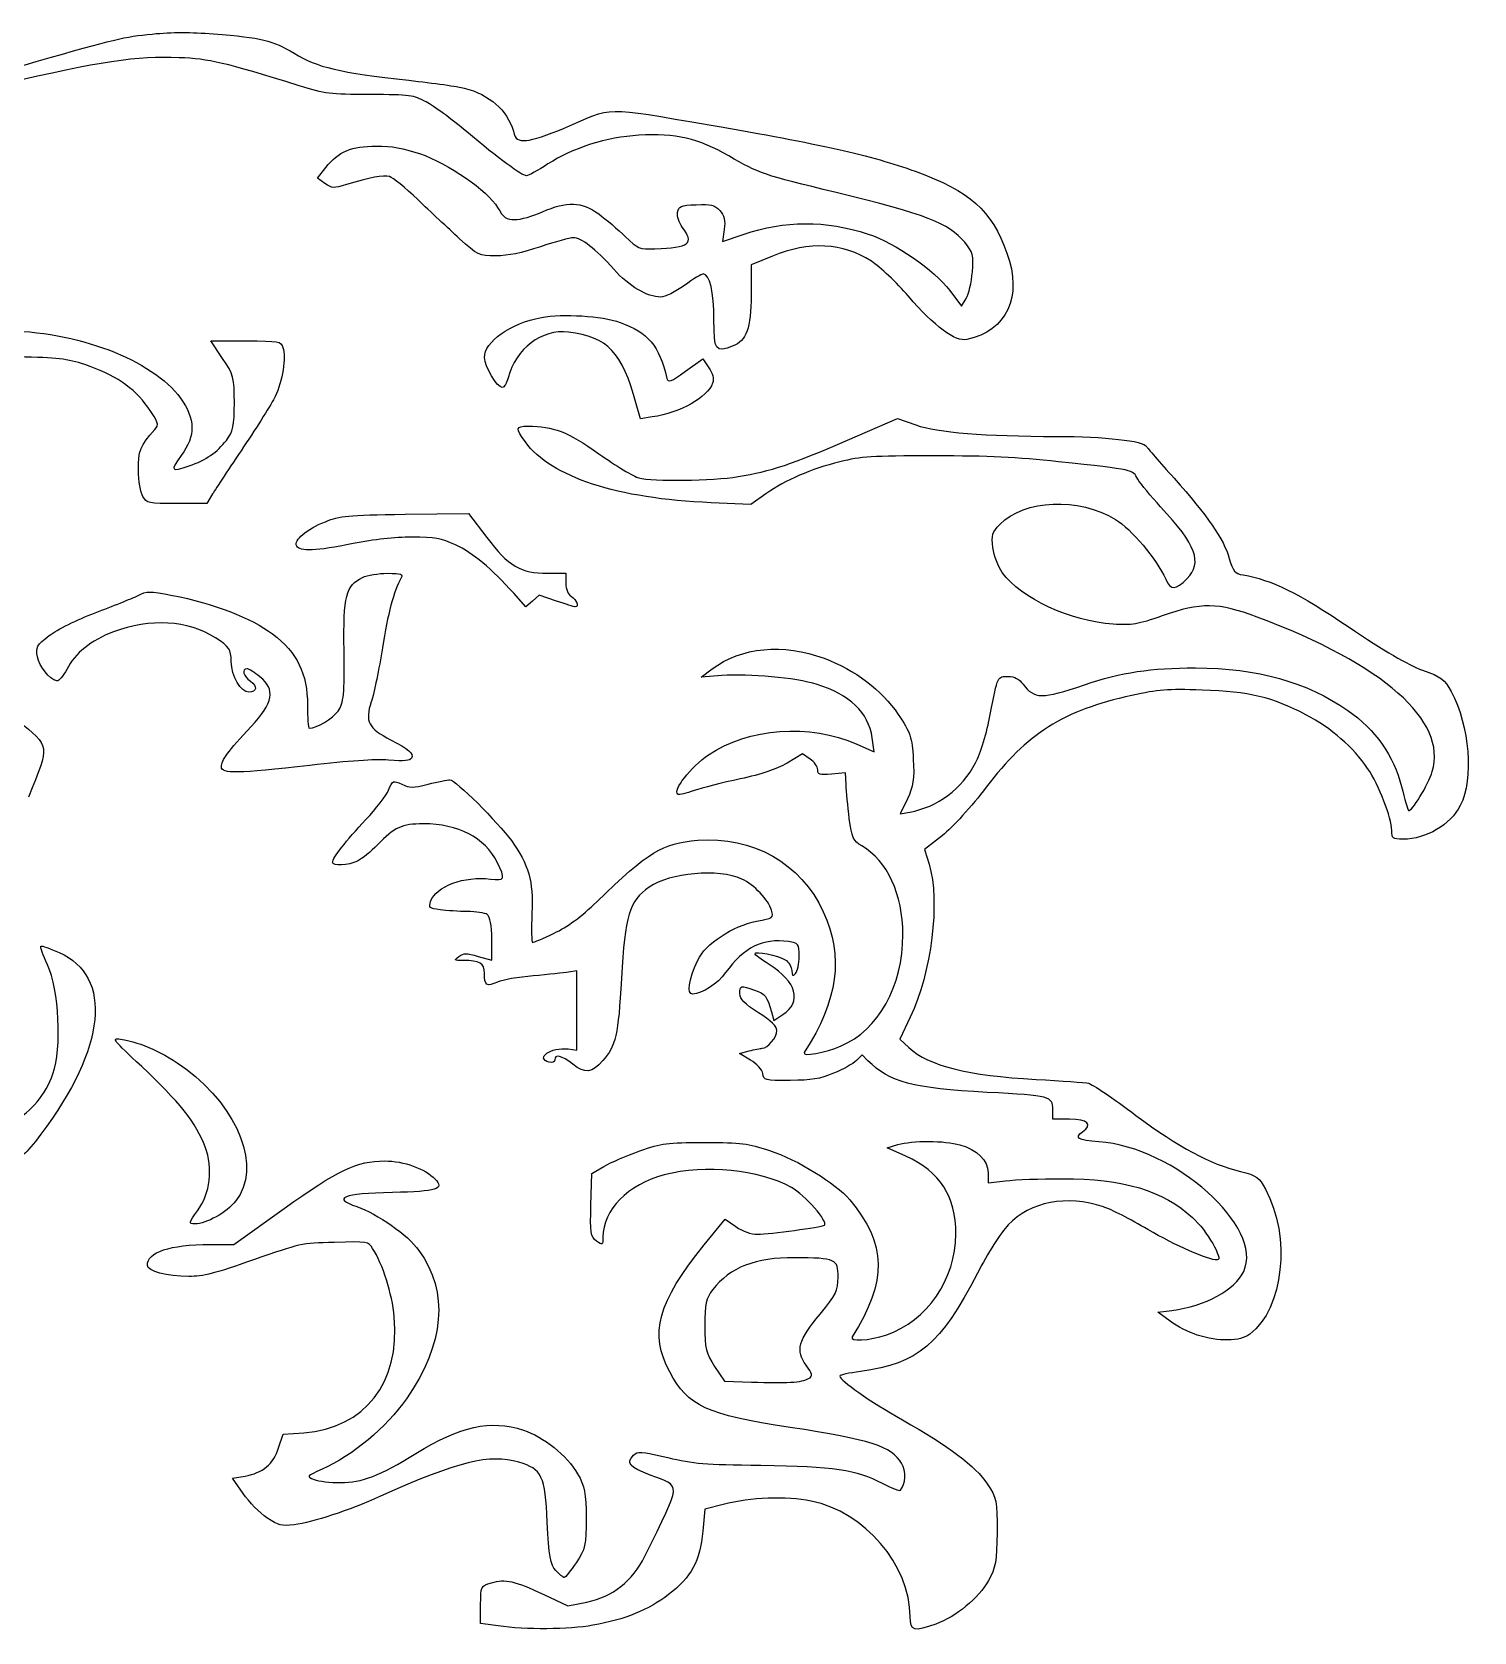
# Model space of a CAD drawing. Extents: x 0 to 500, y 0 to 193.
# Drawn here: x 254.66 to 297.39, y 109.61 to 157.06 of the extents above; entities that cross this region are included whole.
import ezdxf

# ---------------------------------------------------------------- set-up
doc = ezdxf.new("R2010")
doc.units = 0
doc.layers.add('Layer_1', color=7, linetype='CONTINUOUS')

msp = doc.modelspace()

# ---------------------------------------------------------------- linework, layer by layer
at = {"layer": 'Layer_1', "color": 7}
for points in [[(263.33768, 152.569133), (263.1118, 152.726653), (263.36408, 153.041513)], [(275.1745, 151.206153), (275.1244, 150.843793), (275.73702, 151.054113)], [(276.60077, 150.411733), (275.97372, 150.154263), (275.96972, 149.252353)], [(281.85825, 149.390133), (282.2077, 148.931613), (282.34259, 149.160483)], [(274.86786, 148.535303), (274.86772, 148.535853)], [(260.30157, 147.380333), (259.95063, 147.897043), (260.98558, 147.897043)], [(274.02556, 146.998913), (274.53956, 147.364283), (274.71845, 147.102673)], [(273.03826, 145.643063), (272.69069, 145.590763), (272.566, 146.035603)], [(278.82209, 144.952313), (280.30665, 145.594883), (280.85283, 145.406453)], [(260.00928, 143.361493), (259.84053, 143.074433), (258.95406, 143.074433)], [(276.40493, 143.363533), (275.95809, 143.051923), (274.78173, 143.100823)], [(265.71599, 142.756423), (267.59608, 142.783023), (268.13284, 142.069693)], [(269.94434, 141.007593), (270.47695, 141.007593), (270.47695, 140.710763)], [(270.19527, 140.184263), (269.68817, 140.356063), (269.48956, 140.185023), (269.29096, 140.013983), (268.93184, 140.415113)], [(275.09973, 137.973763), (274.48351, 137.925763), (274.81282, 138.172673)], [(279.09922, 135.945823), (279.62014, 135.715443), (279.55844, 136.132163)], [(260.26852, 135.270223), (260.2684, 135.270203)], [(277.71712, 135.499933), (277.49297, 135.656243), (277.03421, 135.382403)], [(278.78124, 134.740513), (278.76454, 135.094273), (278.35291, 135.055773)], [(280.60108, 134.323503), (280.38462, 133.877533), (280.67226, 133.927533)], [(281.63803, 133.234403), (281.10865, 132.818723), (281.24363, 132.377923)], [(267.88182, 129.649593), (268.28156, 129.533123), (268.28156, 130.164573)], [(270.54414, 126.902123), (270.80626, 126.867223), (270.80626, 128.044583), (270.80626, 129.221943), (270.55928, 129.180643)], [(276.57166, 128.007023), (276.64546, 127.751913), (276.90749, 127.923583)], [(280.6864, 127.841743), (280.3764, 127.191073), (280.64445, 126.944003)], [(275.95048, 126.575033), (275.62006, 126.768923), (275.90965, 126.845723)], [(279.43245, 126.553723), (279.25849, 126.726913), (279.08878, 126.557933)], [(285.4028, 124.817383), (284.91161, 124.817383), (284.91161, 125.114693)], [(280.55334, 123.724863), (280.00405, 123.973073), (280.31732, 124.066373)], [(271.22085, 122.275593), (271.25135, 123.209773), (271.60509, 123.420583)], [(282.99063, 123.233313), (282.99063, 122.932753), (283.51203, 122.994853)], [(259.93298, 121.104163), (260.64038, 121.104733), (262.12837, 122.169793)], [(274.57847, 121.093073), (275.19881, 121.857113), (275.51877, 121.633983)], [(288.38859, 118.827623), (288.02364, 119.095303), (288.43741, 119.149403)], [(289.19264, 118.418513), (289.19262, 118.417883)], [(274.88679, 117.491133), (275.1803, 117.054453), (275.98448, 117.024653)], [(261.96506, 115.072993), (262.09568, 115.478223), (262.708, 115.524723)], [(260.91324, 113.717613), (260.59685, 114.176913), (260.97005, 114.240013)], [(275.14213, 113.396433), (274.59328, 113.254473), (274.53318, 112.605893)], [(270.17762, 111.436713), (270.17762, 111.436603)], [(269.82162, 110.724603), (270.5384, 110.385983), (271.10384, 110.503083)], [(268.47366, 109.792653), (267.95226, 109.868453), (267.95226, 110.425003)], [(268.47362, 109.792983), (268.47366, 109.792653)]]:
    msp.add_lwpolyline(points, dxfattribs=at)
for points in [[(257.94099, 143.284943)], [(259.56034, 122.107393)], [(277.67336, 117.127803)]]:
    msp.add_lwpolyline(points, close=True, dxfattribs=at)
for points in [[(258.21893, 156.999413), (258.81762, 157.057213), (259.36697, 157.058813), (260.03012, 157.004413)], [(254.78001, 156.182233), (257.08924, 156.847543), (257.39248, 156.919603), (258.21893, 156.999413)], [(260.03012, 157.004413), (261.49765, 156.884573), (261.76045, 156.821103), (262.42263, 156.426583)], [(245.18639, 156.326603), (248.44176, 155.196063), (251.21243, 155.154373), (254.78001, 156.182233)], [(259.01522, 156.296983), (257.76079, 156.350583), (256.65732, 156.184843), (253.83832, 155.519313)], [(262.57358, 155.463483), (260.32789, 156.162823), (259.92029, 156.258293), (259.01522, 156.296983)], [(262.42263, 156.426583), (263.12971, 156.005323), (263.73712, 155.862693), (265.82823, 155.626913)], [(265.82823, 155.626913), (266.56173, 155.544213), (267.29677, 155.440763), (267.46167, 155.397053)], [(264.66499, 155.203383), (263.46935, 155.207383), (263.34978, 155.221783), (262.57358, 155.463483)], [(266.3366, 154.985043), (265.94963, 155.190873), (265.88127, 155.199803), (264.66499, 155.203383)], [(267.46167, 155.397053), (268.22836, 155.193773), (268.72445, 154.758843), (268.92183, 154.116913)], [(267.52802, 154.108453), (267.09465, 154.472543), (266.55851, 154.867013), (266.3366, 154.985043)], [(270.40412, 154.198283), (271.94716, 154.863453), (271.50042, 154.853683), (274.78111, 154.293983)], [(269.31409, 153.843973), (269.48108, 153.851973), (269.9716, 154.011833), (270.40412, 154.198283)], [(274.78111, 154.293983), (277.97511, 153.749093), (279.5435, 153.395593), (280.82689, 152.931313)], [(269.30842, 152.795803), (269.17273, 152.795803), (268.50063, 153.291333), (267.52802, 154.108453)], [(268.92183, 154.116913), (269.00013, 153.862283), (269.04587, 153.830453), (269.31409, 153.843973)], [(272.64034, 153.996003), (271.6863, 153.940203), (270.67712, 153.621443), (269.94711, 153.145253)], [(275.30682, 153.383913), (274.41428, 153.900313), (273.72196, 154.059233), (272.64034, 153.996003)], [(263.36408, 153.041513), (263.74512, 153.517043), (264.11992, 153.676133), (264.85932, 153.676133)], [(264.85932, 153.676133), (265.32504, 153.676133), (265.64882, 153.619533), (266.14106, 153.452073)], [(266.14106, 153.452073), (266.98735, 153.164163), (268.16539, 152.352343), (268.4537, 151.858373)], [(278.49013, 152.296763), (276.31847, 152.822973), (276.21565, 152.858083), (275.30682, 153.383913)], [(265.25032, 152.771453), (265.0706, 152.819553), (264.66271, 152.744253), (263.97416, 152.535833)], [(266.08587, 152.090863), (265.72058, 152.439963), (265.34458, 152.746223), (265.25032, 152.771453)], [(269.94711, 153.145253), (269.65247, 152.953053), (269.36506, 152.795803), (269.30842, 152.795803)], [(280.82689, 152.931313), (282.46236, 152.339673), (283.08924, 151.780953), (283.55172, 150.502773)], [(263.97416, 152.535833), (263.58126, 152.416923), (263.55382, 152.418353), (263.33768, 152.569133)], [(282.29977, 150.822943), (281.81972, 151.392683), (281.14659, 151.653093), (278.49013, 152.296763)], [(267.31837, 150.939443), (267.00579, 151.223633), (266.45117, 151.741773), (266.08587, 152.090863)], [(268.4537, 151.858373), (268.6333, 151.550653), (268.71138, 151.495003), (268.96381, 151.494763)], [(269.78113, 151.724123), (270.51481, 152.048603), (270.94223, 152.033233), (271.45034, 151.664123)], [(273.79088, 151.710053), (273.82178, 151.896433), (273.87268, 151.917633), (274.34002, 151.938633)], [(274.34002, 151.938633), (274.7906, 151.958933), (274.87826, 151.937633), (275.03986, 151.765153)], [(268.96381, 151.494763), (269.12774, 151.494603), (269.49553, 151.597813), (269.78113, 151.724123)], [(271.45034, 151.664123), (271.66964, 151.504813), (272.02454, 151.203403), (272.23901, 150.994313)], [(273.9281, 151.273703), (273.8339, 151.400713), (273.77217, 151.597073), (273.79088, 151.710053)], [(275.03986, 151.765153), (275.17127, 151.625303), (275.21015, 151.463883), (275.1745, 151.206153)], [(275.73702, 151.054113), (276.97329, 151.478553), (278.17364, 151.482353), (279.43624, 151.065813)], [(268.40448, 150.422733), (267.89454, 150.422733), (267.87807, 150.430733), (267.31837, 150.939443)], [(270.7003, 150.958573), (270.6042, 150.958573), (270.16489, 150.838013), (269.72396, 150.690653)], [(271.89739, 150.024133), (271.34758, 150.638623), (270.93769, 150.958573), (270.7003, 150.958573)], [(272.23901, 150.994313), (272.61369, 150.629033), (272.64808, 150.614773), (273.11716, 150.630173)], [(273.11716, 150.630173), (274.1416, 150.663773), (274.2919, 150.783083), (273.9281, 151.273703)], [(279.43624, 151.065813), (280.23999, 150.800643), (281.38919, 150.005573), (281.85825, 149.390133)], [(269.72396, 150.690653), (269.15748, 150.501333), (268.77038, 150.422733), (268.40448, 150.422733)], [(279.53142, 150.261923), (278.6791, 150.809803), (277.693, 150.860203), (276.60077, 150.411733)], [(282.52641, 149.942623), (282.56961, 150.430753), (282.54291, 150.534393), (282.29977, 150.822943)], [(283.55172, 150.502773), (284.01918, 149.210803), (283.54972, 148.196783), (282.36517, 147.940463)], [(273.29361, 149.197943), (272.88833, 149.197943), (272.35338, 149.514483), (271.89739, 150.024133)], [(280.63167, 149.224603), (280.28641, 149.628083), (279.7913, 150.094873), (279.53142, 150.261923)], [(282.34259, 149.160483), (282.41679, 149.286363), (282.49951, 149.638323), (282.52641, 149.942623)], [(273.98957, 149.542413), (273.72294, 149.352953), (273.40975, 149.197943), (273.29361, 149.197943)], [(274.55053, 149.886883), (274.50863, 149.886883), (274.2562, 149.731873), (273.98957, 149.542413)], [(274.86772, 148.535853), (274.86772, 149.335453), (274.73826, 149.886883), (274.55053, 149.886883)], [(275.96972, 149.252353), (275.96572, 148.284703), (275.82656, 147.895903), (275.43327, 147.749123)], [(282.36517, 147.940463), (282.0191, 147.865563), (281.40595, 148.319783), (280.63167, 149.224603)], [(268.06444, 147.406853), (268.05944, 147.876293), (268.83392, 148.420873), (269.75258, 148.594233)], [(269.75258, 148.594233), (270.38792, 148.714133), (271.53787, 148.641133), (272.08543, 148.446143)], [(275.43327, 147.749123), (274.90562, 147.552213), (274.86786, 147.604723), (274.86786, 148.535303)], [(253.77305, 148.203243), (255.96367, 148.203243), (258.23514, 147.341193), (259.05338, 146.199293)], [(270.55434, 148.158413), (269.76385, 148.258313), (268.98867, 147.670943), (268.76907, 146.805773)], [(272.566, 146.035603), (272.13441, 147.575313), (271.72157, 148.010973), (270.55434, 148.158413)], [(272.08543, 148.446143), (272.91909, 148.149273), (273.24215, 147.763463), (273.47507, 146.786643)], [(260.98558, 147.897043), (262.00749, 147.897043), (262.02143, 147.895043), (262.09186, 147.698843)], [(262.09186, 147.698843), (262.19298, 147.417903), (262.07846, 146.701153), (261.86048, 146.251233)], [(256.22011, 147.196253), (255.68245, 147.370743), (255.4281, 147.400173), (254.23993, 147.425333)], [(258.09202, 145.929723), (257.68227, 146.510143), (257.08133, 146.916743), (256.22011, 147.196253)], [(260.65256, 146.059863), (260.65256, 146.805203), (260.62706, 146.901183), (260.30157, 147.380333)], [(268.59329, 146.518713), (268.43632, 146.518713), (268.06716, 147.138663), (268.06444, 147.406853)], [(274.71845, 147.102673), (274.82535, 146.946343), (274.8693, 146.763183), (274.82768, 146.647513)], [(268.76907, 146.805773), (268.72897, 146.647893), (268.64989, 146.518713), (268.59329, 146.518713)], [(274.82768, 146.647513), (274.67313, 146.218133), (273.87218, 145.768533), (273.03826, 145.643063)], [(273.47507, 146.786643), (273.50647, 146.655083), (273.5839, 146.684953), (274.02556, 146.998913)], [(259.05338, 146.199293), (259.50203, 145.573183), (259.5089, 145.097263), (259.07788, 144.501383)], [(261.86048, 146.251233), (261.75851, 146.040723), (261.33824, 145.369003), (260.92655, 144.758523)], [(258.29242, 145.268153), (258.42599, 145.415183), (258.404, 145.487783), (258.09202, 145.929723)], [(260.41626, 144.949893), (260.61526, 145.207763), (260.65256, 145.382953), (260.65256, 146.059863)], [(257.8065, 144.069573), (257.7985, 144.626653), (257.8707, 144.803863), (258.29242, 145.268153)], [(269.27703, 144.901893), (268.97994, 145.307993), (268.99008, 145.371613), (269.35183, 145.371103)], [(269.35183, 145.371103), (270.11435, 145.370103), (270.51943, 145.212563), (271.45246, 144.554573)], [(280.85283, 145.406453), (281.50358, 145.181943), (282.87722, 145.070283), (285.02493, 145.067323)], [(259.31334, 144.193353), (259.81156, 144.368903), (260.14373, 144.596753), (260.41626, 144.949893)], [(260.92655, 144.758523), (260.51486, 144.148043), (260.10209, 143.519383), (260.00928, 143.361493)], [(274.78173, 143.100823), (271.99648, 143.216563), (270.04217, 143.855983), (269.27703, 144.901893)], [(275.5822, 143.874763), (276.56169, 144.035883), (277.17988, 144.241483), (278.82209, 144.952313)], [(285.02493, 145.067323), (286.44258, 145.065323), (287.60834, 144.935143), (287.6873, 144.769923)], [(287.6873, 144.769923), (287.7082, 144.726223), (288.07535, 144.301153), (288.50319, 143.825353)], [(259.07788, 144.501383), (258.74241, 144.037583), (258.76974, 144.001823), (259.31334, 144.193353)], [(271.45246, 144.554573), (271.95878, 144.197493), (272.493, 143.873543), (272.63962, 143.834663)], [(278.59986, 144.311693), (277.73658, 144.097673), (277.00367, 143.781063), (276.40493, 143.363533)], [(281.39898, 144.488943), (279.49963, 144.488633), (279.24964, 144.472843), (278.59986, 144.311693)], [(285.07625, 144.315813), (283.83389, 144.451233), (283.02689, 144.489223), (281.39898, 144.488943)], [(287.43256, 143.796653), (287.2555, 144.092173), (287.38036, 144.064663), (285.07625, 144.315813)], [(257.94099, 143.284943), (257.87139, 143.400723), (257.81084, 143.753813), (257.8065, 144.069573)], [(272.63962, 143.834663), (273.04301, 143.727713), (274.83687, 143.752163), (275.5822, 143.874763)], [(288.10552, 142.980203), (287.82127, 143.285913), (287.51844, 143.653323), (287.43256, 143.796653)], [(288.50319, 143.825353), (289.48756, 142.730633), (289.97952, 142.016643), (290.13902, 141.451273)], [(258.95406, 143.074433), (258.09087, 143.074433), (258.06426, 143.080433), (257.94099, 143.284943)], [(283.33713, 142.458483), (284.06366, 143.201353), (285.68298, 143.271703), (286.76516, 142.607403)], [(288.89073, 140.853183), (289.35276, 141.328723), (289.16294, 141.842933), (288.10552, 142.980203)], [(262.5002, 141.817323), (262.4049, 141.990583), (262.78955, 142.316413), (263.35167, 142.538513)], [(263.35167, 142.538513), (263.8066, 142.718253), (263.94971, 142.731443), (265.71599, 142.756423)], [(283.13248, 141.768133), (283.08758, 142.127363), (283.11988, 142.236333), (283.33713, 142.458483)], [(286.76516, 142.607403), (287.24161, 142.314943), (287.97836, 141.437843), (288.25651, 140.831983)], [(264.17584, 141.887923), (263.07378, 141.665203), (262.59501, 141.645043), (262.5002, 141.817323)], [(265.91498, 142.079293), (265.39571, 142.079293), (264.79658, 142.013393), (264.17584, 141.887923)], [(267.20895, 141.847503), (266.7667, 142.051783), (266.61314, 142.079293), (265.91498, 142.079293)], [(268.13284, 142.069693), (268.7709, 141.221723), (269.13612, 141.007593), (269.94434, 141.007593)], [(268.93184, 140.415113), (268.2754, 141.148283), (267.71621, 141.613193), (267.20895, 141.847503)], [(283.41306, 141.030943), (283.28807, 141.201783), (283.16182, 141.533523), (283.13248, 141.768133)], [(290.13902, 141.451273), (290.24755, 141.066563), (290.30368, 140.999493), (290.5519, 140.957843)], [(264.45259, 140.882813), (264.59452, 140.952113), (264.92214, 141.007643), (265.18943, 141.007643)], [(265.18943, 141.007643), (265.60298, 141.007643), (265.66023, 140.988843), (265.59624, 140.873683)], [(286.69963, 139.499043), (285.44145, 139.578643), (283.97573, 140.261783), (283.41306, 141.030943)], [(290.5519, 140.957843), (291.40037, 140.815493), (292.18982, 140.425973), (293.68973, 139.409633)], [(257.78021, 140.341153), (258.08442, 140.487893), (258.10661, 140.488153), (258.82093, 140.353353)], [(263.90303, 138.723173), (263.88243, 140.355623), (263.95473, 140.639653), (264.45259, 140.882813)], [(265.59624, 140.873683), (265.37734, 140.479913), (265.19483, 139.799223), (265.03952, 138.797393)], [(270.47695, 140.710763), (270.47695, 140.540313), (270.54705, 140.373373), (270.6416, 140.318653)], [(288.25651, 140.831983), (288.41114, 140.495143), (288.5473, 140.499693), (288.89073, 140.853183)], [(256.52382, 139.835583), (257.04388, 140.031183), (257.60925, 140.258693), (257.78021, 140.341153)], [(258.82093, 140.353353), (260.00962, 140.128963), (261.16458, 139.683013), (261.787, 139.208093)], [(270.75431, 140.012453), (270.72571, 140.012453), (270.47417, 140.089753), (270.19527, 140.184263)], [(270.6416, 140.318653), (270.79359, 140.230653), (270.87392, 140.012453), (270.75431, 140.012453)], [(290.96495, 139.711253), (289.81335, 140.143553), (289.30153, 140.150013), (288.1539, 139.746753)], [(255.1666, 139.162183), (255.39874, 139.341373), (255.99064, 139.635053), (256.52382, 139.835583)], [(260.08977, 139.094743), (259.27782, 139.616663), (258.15191, 139.682733), (257.06965, 139.271963)], [(288.1539, 139.746753), (287.41233, 139.486153), (287.27457, 139.462683), (286.69963, 139.499043)], [(296.15671, 135.129043), (296.60507, 136.642663), (294.72944, 138.298063), (290.96495, 139.711253)], [(254.81433, 138.535603), (254.76113, 138.812333), (254.79773, 138.877413), (255.1666, 139.162183)], [(257.06965, 139.271963), (256.3965, 139.016463), (255.93337, 138.643623), (255.68319, 138.155793)], [(260.55824, 138.389493), (260.55024, 138.769193), (260.51624, 138.820623), (260.08977, 139.094743)], [(261.787, 139.208093), (262.51918, 138.649423), (262.81932, 138.035043), (262.81932, 137.094993)], [(293.68973, 139.409633), (294.7221, 138.710093), (295.43859, 138.290483), (295.86274, 138.136983)], [(263.72703, 136.924203), (263.89577, 137.172193), (263.91949, 137.414663), (263.90303, 138.723173)], [(265.03952, 138.797393), (264.94402, 138.181583), (264.79486, 137.460613), (264.70796, 137.195213)], [(274.81282, 138.172673), (275.67358, 138.818073), (276.92297, 138.936613), (278.1304, 138.487443)], [(255.39194, 137.816143), (255.1703, 137.867643), (254.87111, 138.240323), (254.81433, 138.535603)], [(255.68319, 138.155793), (255.58052, 137.955613), (255.44947, 137.802773), (255.39194, 137.816143)], [(261.08543, 137.486333), (260.83744, 137.486333), (260.56737, 137.949003), (260.55824, 138.389493)], [(261.02703, 138.175273), (260.85693, 138.175273), (260.91668, 137.952843), (261.12603, 137.806883)], [(261.41122, 137.939753), (261.25492, 138.069293), (261.08204, 138.175273), (261.02703, 138.175273)], [(278.1304, 138.487443), (279.04661, 138.146613), (279.83224, 137.550923), (280.33049, 136.819243)], [(285.84463, 137.698943), (286.94799, 138.073283), (287.82237, 138.206793), (289.13771, 138.201763)], [(289.13771, 138.201763), (290.98506, 138.194763), (292.43542, 137.789843), (293.65158, 136.941733)], [(295.86274, 138.136983), (296.43186, 137.931023), (296.51759, 137.867003), (296.71478, 137.500743)], [(261.12603, 137.806883), (261.34515, 137.654073), (261.3239, 137.486333), (261.08543, 137.486333)], [(261.15167, 136.465833), (261.81011, 137.169213), (261.87772, 137.553143), (261.41122, 137.939753)], [(277.92154, 137.713743), (277.28149, 137.911113), (275.91383, 138.037143), (275.09973, 137.973763)], [(279.55844, 136.132163), (279.44821, 136.876933), (278.8918, 137.414543), (277.92154, 137.713743)], [(283.05793, 136.816733), (283.28581, 137.997193), (283.26188, 137.946223), (283.58809, 137.946223)], [(283.58809, 137.946223), (283.78208, 137.946223), (283.91285, 137.879223), (284.03176, 137.718843)], [(284.03176, 137.718843), (284.36044, 137.275583), (284.58931, 137.273073), (285.84463, 137.698943)], [(264.70796, 137.195213), (264.51836, 136.616193), (264.62326, 136.411613), (265.284, 136.071313)], [(287.24752, 137.384263), (285.22478, 136.942013), (284.14592, 136.261413), (282.93579, 134.664233)], [(289.33314, 137.544753), (288.28194, 137.578953), (288.05946, 137.561753), (287.24752, 137.384263)], [(292.41133, 136.811793), (291.41443, 137.338103), (290.7383, 137.499103), (289.33314, 137.544753)], [(296.71478, 137.500743), (297.26702, 136.475003), (297.39318, 134.914553), (296.9881, 134.119873)], [(254.22732, 136.644453), (255.20082, 135.854933), (255.18882, 135.939623), (254.54914, 134.372893)], [(262.81932, 137.094993), (262.81932, 136.720823), (262.84062, 136.414683), (262.86662, 136.414683)], [(262.86662, 136.414683), (263.10047, 136.414683), (263.5692, 136.692253), (263.72703, 136.924203)], [(280.33049, 136.819243), (280.69041, 136.290723), (280.73924, 136.145903), (280.77612, 135.497583)], [(282.62177, 135.388583), (282.76206, 135.658113), (282.95834, 136.300773), (283.05793, 136.816733)], [(294.24057, 135.223893), (293.81287, 135.854353), (293.17338, 136.409483), (292.41133, 136.811793)], [(293.65158, 136.941733), (294.47536, 136.367263), (295.02226, 135.594463), (295.24561, 134.689333)], [(260.2684, 135.270203), (260.2684, 135.466753), (260.46298, 135.730133), (261.15167, 136.465833)], [(274.70784, 135.625433), (275.871, 136.422563), (277.71674, 136.557233), (279.09922, 135.945823)], [(265.284, 136.071313), (265.82144, 135.794533), (265.97542, 135.659693), (265.90343, 135.528873)], [(262.89385, 135.312423), (260.74266, 135.062053), (260.26852, 135.054433), (260.26852, 135.270223)], [(265.22491, 135.467473), (264.80418, 135.497373), (264.0537, 135.447373), (262.89385, 135.312423)], [(265.90343, 135.528873), (265.85943, 135.448973), (265.69515, 135.434073), (265.22491, 135.467473)], [(273.79843, 134.456253), (273.63693, 134.568883), (274.17435, 135.259823), (274.70784, 135.625433)], [(277.03421, 135.382403), (276.71561, 135.192223), (276.28945, 135.048043), (275.63927, 134.910473)], [(277.94127, 135.180443), (277.94127, 135.270143), (277.8404, 135.413963), (277.71712, 135.499933)], [(280.77612, 135.497583), (280.80902, 134.918983), (280.77312, 134.677893), (280.60108, 134.323503)], [(280.67226, 133.927533), (281.48578, 134.069093), (282.22227, 134.621043), (282.62177, 135.388583)], [(294.95552, 133.379333), (294.95552, 133.749033), (294.57488, 134.731073), (294.24057, 135.223893)], [(265.22283, 134.581953), (265.34641, 134.869593), (265.35173, 134.871883), (265.6163, 134.750993)], [(265.6163, 134.750993), (265.8628, 134.638363), (265.92596, 134.638813), (266.39697, 134.756993)], [(266.39697, 134.756993), (266.67883, 134.827393), (266.96878, 134.884913), (267.04129, 134.884703)], [(267.04129, 134.884703), (267.19924, 134.884243), (268.46943, 133.626753), (268.86207, 133.082143)], [(275.63927, 134.910473), (275.12436, 134.801523), (274.51306, 134.645333), (274.28081, 134.563373)], [(278.35291, 135.055773), (277.98871, 135.021673), (277.94127, 135.036073), (277.94127, 135.180443)], [(295.45215, 133.977143), (295.53995, 133.914343), (296.03818, 134.728873), (296.15671, 135.129043)], [(264.55135, 133.706873), (264.85177, 134.027803), (265.15394, 134.421583), (265.22283, 134.581953)], [(274.28081, 134.563373), (274.04856, 134.481373), (273.83149, 134.433213), (273.79843, 134.456253)], [(278.87884, 133.741323), (278.83434, 134.096313), (278.79044, 134.545943), (278.78124, 134.740513)], [(282.93579, 134.664233), (282.51317, 134.106453), (281.92918, 133.463033), (281.63803, 133.234403)], [(295.24561, 134.689333), (295.33861, 134.312333), (295.43157, 133.991853), (295.45215, 133.977143)], [(296.9881, 134.119873), (296.69611, 133.547033), (295.97456, 133.123653), (295.29028, 133.123653)], [(263.56148, 132.437333), (263.56148, 132.563973), (263.96033, 133.075523), (264.55135, 133.706873)], [(266.25083, 133.579113), (265.61522, 133.579083), (265.39904, 133.479613), (264.89276, 132.954363)], [(268.44407, 132.438513), (268.07107, 133.175753), (267.2954, 133.579153), (266.25083, 133.579113)], [(279.2514, 132.924753), (278.99425, 133.075653), (278.95017, 133.172273), (278.87884, 133.741323)], [(295.29028, 133.123653), (294.98392, 133.123653), (294.95552, 133.145353), (294.95552, 133.379333)], [(264.89276, 132.954363), (264.70181, 132.756253), (264.43666, 132.540963), (264.30353, 132.475933)], [(268.86207, 133.082143), (269.3794, 132.364563), (269.51557, 131.884993), (269.47225, 130.933263)], [(271.39179, 131.264763), (272.94832, 132.769883), (273.32129, 132.997023), (274.38888, 133.090043)], [(274.38888, 133.090043), (276.00229, 133.230623), (277.45499, 132.402463), (278.10271, 130.972863)], [(280.466, 130.287523), (280.466, 131.490003), (280.01031, 132.479433), (279.2514, 132.924753)], [(264.30353, 132.475933), (264.02879, 132.341743), (263.56148, 132.317413), (263.56148, 132.437333)], [(268.24415, 131.939443), (268.67282, 131.883343), (268.69584, 131.940443), (268.44407, 132.438513)], [(281.24363, 132.377923), (281.57652, 131.290743), (281.31493, 129.160923), (280.6864, 127.841743)], [(266.47046, 131.277563), (266.63115, 131.729353), (267.46672, 132.041153), (268.24415, 131.939443)], [(275.69538, 131.941553), (275.00783, 132.255723), (273.55961, 132.129153), (272.94606, 131.701283)], [(276.57547, 131.015043), (276.49057, 131.310903), (276.04201, 131.783173), (275.69538, 131.941553)], [(272.94606, 131.701283), (272.3586, 131.291613), (272.22966, 130.866103), (272.12427, 128.989373)], [(266.75046, 131.028783), (266.4373, 131.072483), (266.40705, 131.099283), (266.47046, 131.277563)], [(267.55983, 130.979783), (267.30777, 130.979783), (266.94355, 131.001783), (266.75046, 131.028783)], [(268.14984, 130.887883), (268.07734, 130.938383), (267.81189, 130.979783), (267.55983, 130.979783)], [(270.1309, 130.335993), (270.51653, 130.517093), (270.94485, 130.832603), (271.39179, 131.264763)], [(276.13281, 130.690143), (276.61965, 130.780943), (276.63861, 130.794863), (276.57547, 131.015043)], [(278.10271, 130.972863), (278.71771, 129.615483), (278.55189, 128.378263), (277.54291, 126.796033)], [(268.28156, 130.164573), (268.28156, 130.553643), (268.23096, 130.831293), (268.14984, 130.887883)], [(269.47225, 130.933263), (269.45045, 130.453913), (269.45825, 130.061713), (269.48975, 130.061713)], [(274.38688, 129.537513), (274.60318, 130.011923), (275.43269, 130.559553), (276.13281, 130.690143)], [(269.48975, 130.061713), (269.52115, 130.061713), (269.80969, 130.185143), (270.1309, 130.335993)], [(277.07593, 130.086073), (276.31067, 130.192803), (275.75174, 129.917663), (275.21263, 129.168843)], [(277.39074, 129.649613), (277.39274, 130.021103), (277.37564, 130.044273), (277.07593, 130.086073)], [(278.63643, 126.991823), (279.74297, 127.468743), (280.466, 128.771173), (280.466, 130.287523)], [(255.1152, 129.398653), (254.9827, 129.686903), (254.89368, 129.936263), (254.91735, 129.952763)], [(254.91735, 129.952763), (254.94105, 129.969263), (255.18434, 129.883763), (255.45806, 129.762673)], [(255.45806, 129.762673), (257.06273, 129.053003), (256.85073, 126.933383), (254.9196, 124.379213)], [(267.42579, 129.525213), (267.163, 129.525213), (267.15246, 129.536113), (267.30945, 129.645593)], [(267.30945, 129.645593), (267.46499, 129.754063), (267.52164, 129.754453), (267.88182, 129.649593)], [(268.06202, 129.147033), (268.06202, 129.452123), (267.93906, 129.525213), (267.42579, 129.525213)], [(274.23953, 128.530073), (274.05407, 128.530073), (274.1138, 128.938573), (274.38688, 129.537513)], [(276.07518, 129.725943), (276.07518, 129.814043), (276.77145, 129.678243), (276.97358, 129.550703)], [(276.50298, 129.408373), (276.26769, 129.556613), (276.07518, 129.699523), (276.07518, 129.725943)], [(276.97358, 129.550703), (277.0832, 129.481503), (277.17363, 129.335533), (277.17456, 129.226273)], [(277.28265, 129.142473), (277.34115, 129.205673), (277.38981, 129.433843), (277.39074, 129.649613)], [(255.2768, 126.165343), (255.54455, 126.927273), (255.45835, 128.652023), (255.1152, 129.398653)], [(268.45437, 128.885303), (268.13351, 128.738693), (268.06202, 128.786403), (268.06202, 129.147033)], [(269.51203, 129.071143), (269.07189, 129.033643), (268.59594, 128.949993), (268.45437, 128.885303)], [(270.55928, 129.180643), (270.42344, 129.157943), (269.95218, 129.108643), (269.51203, 129.071143)], [(275.21263, 129.168843), (274.97163, 128.834093), (274.50849, 128.530073), (274.23953, 128.530073)], [(276.90749, 127.923583), (277.48119, 128.299433), (277.31917, 128.894153), (276.50298, 129.408373)], [(277.17456, 129.226273), (277.17556, 129.069903), (277.19886, 129.052063), (277.28265, 129.142473)], [(272.12427, 128.989373), (272.02957, 127.303513), (271.95965, 126.993733), (271.57494, 126.556363)], [(275.63611, 128.542373), (275.63611, 128.793963), (275.65161, 128.797633), (276.07286, 128.645723)], [(276.07286, 128.645723), (276.39136, 128.530863), (276.43707, 128.472333), (276.57166, 128.007023)], [(276.18495, 127.977833), (275.77213, 128.238993), (275.63611, 128.378913), (275.63611, 128.542373)], [(276.7338, 127.446703), (276.7338, 127.570083), (276.55313, 127.744923), (276.18495, 127.977833)], [(257.90533, 126.380563), (257.06329, 127.163063), (257.00344, 127.240563), (257.27685, 127.194313)], [(257.27685, 127.194313), (257.942, 127.081793), (258.53105, 126.812303), (259.21173, 126.309113)], [(276.29564, 126.922523), (276.45824, 126.922523), (276.7338, 127.252193), (276.7338, 127.446703)], [(269.98299, 126.512073), (269.55252, 126.627273), (270.04389, 126.968813), (270.54414, 126.902123)], [(270.68089, 126.450463), (270.34619, 126.711693), (270.14764, 126.760103), (270.14764, 126.580473)], [(275.90965, 126.845723), (276.06893, 126.887923), (276.24263, 126.922523), (276.29564, 126.922523)], [(277.54291, 126.796033), (277.45881, 126.664213), (278.17297, 126.792033), (278.63643, 126.991823)], [(280.64445, 126.944003), (281.23542, 126.399253), (282.37291, 126.114733), (284.41767, 126.000213)], [(259.78668, 124.004133), (259.53737, 124.682283), (258.99332, 125.369513), (257.90533, 126.380563)], [(259.21173, 126.309113), (260.7964, 125.137653), (261.46526, 123.371453), (260.69343, 122.396473)], [(270.14764, 126.580473), (270.14764, 126.511973), (270.08324, 126.485273), (269.98299, 126.512073)], [(271.57494, 126.556363), (271.25238, 126.189643), (271.04633, 126.165243), (270.68089, 126.450463)], [(276.31525, 126.173383), (276.29605, 126.289493), (276.13514, 126.466683), (275.95048, 126.575033)], [(279.08878, 126.557933), (278.99548, 126.465033), (278.69071, 126.295643), (278.41162, 126.181583)], [(282.96785, 125.616103), (280.74589, 125.736143), (280.07487, 125.914103), (279.43245, 126.553723)], [(254.10541, 124.756673), (254.63611, 125.038603), (255.05997, 125.548323), (255.2768, 126.165343)], [(277.12689, 125.969913), (276.3613, 125.965913), (276.34909, 125.968913), (276.31525, 126.173383)], [(278.41162, 126.181583), (277.99368, 126.010773), (277.76709, 125.973443), (277.12689, 125.969913)], [(284.41767, 126.000213), (285.17234, 125.957913), (285.87112, 125.906013), (285.97052, 125.884773)], [(285.97052, 125.884773), (286.06992, 125.863573), (286.70199, 125.435793), (287.37512, 124.934213)], [(284.91161, 125.114693), (284.91161, 125.495093), (284.83321, 125.515323), (282.96785, 125.616103)], [(285.78825, 124.444513), (286.1055, 124.665753), (285.94875, 124.817383), (285.4028, 124.817383)], [(287.37512, 124.934213), (288.6528, 123.982153), (289.55969, 123.493983), (290.46929, 123.268703)], [(254.9196, 124.379213), (254.42988, 123.731513), (254.38943, 123.700723), (253.89288, 123.597893)], [(286.27406, 124.150063), (285.65689, 124.191463), (285.53299, 124.266513), (285.78825, 124.444513)], [(259.56034, 122.107393), (259.93984, 122.629663), (260.02613, 123.352773), (259.78668, 124.004133)], [(271.60509, 123.420583), (271.79966, 123.536533), (272.27888, 123.743213), (272.67004, 123.879883)], [(272.67004, 123.879883), (273.34365, 124.115233), (273.44516, 124.128343), (274.591, 124.127993)], [(274.591, 124.127993), (275.7127, 124.127613), (275.85276, 124.110493), (276.51488, 123.892493)], [(276.51488, 123.892493), (277.33786, 123.621513), (278.4817, 122.918373), (278.89011, 122.432393)], [(280.31732, 124.066373), (280.74203, 124.192903), (281.7096, 124.190093), (282.15246, 124.061373)], [(282.15246, 124.061373), (282.67092, 123.910303), (282.99063, 123.594453), (282.99063, 123.233313)], [(290.56804, 120.307953), (291.18324, 121.607923), (288.50954, 124.000273), (286.27406, 124.150063)], [(262.12837, 122.169793), (263.74458, 123.326623), (264.27825, 123.579773), (265.10602, 123.582253)], [(265.10602, 123.582253), (265.66828, 123.584253), (266.31266, 123.352173), (266.60206, 123.044153)], [(277.16381, 122.793733), (276.18481, 123.334453), (274.6271, 123.488803), (273.39456, 123.167213)], [(282.03755, 121.410853), (282.03955, 122.528203), (281.56481, 123.267803), (280.55334, 123.724863)], [(266.60206, 123.044153), (266.8824, 122.745793), (266.66456, 122.677353), (265.34, 122.647723)], [(273.39456, 123.167213), (272.31872, 122.886503), (271.5746, 122.132173), (271.5746, 121.322283)], [(283.51203, 122.994853), (283.79881, 123.029053), (284.5521, 123.056553), (285.18602, 123.056153)], [(285.18602, 123.056153), (287.01109, 123.055153), (288.17605, 122.707383), (289.05432, 121.902323)], [(290.46929, 123.268703), (290.96064, 123.146993), (291.02611, 123.101303), (291.21588, 122.747563)], [(265.34, 122.647723), (263.86133, 122.614623), (263.52356, 122.480003), (264.28445, 122.226973)], [(278.14179, 121.678313), (278.26721, 121.765813), (277.55571, 122.577283), (277.16381, 122.793733)], [(278.89011, 122.432393), (279.99123, 121.122103), (280.01176, 120.023853), (278.96611, 118.368023)], [(286.40987, 122.222743), (285.32066, 122.583793), (284.24627, 122.378923), (283.58467, 121.684033)], [(291.21588, 122.747563), (291.97777, 121.327503), (291.74913, 119.205563), (290.75232, 118.445313)], [(259.48194, 121.717173), (259.29183, 121.717173), (259.29758, 121.745773), (259.56034, 122.107393)], [(260.69343, 122.396473), (260.41861, 122.049323), (259.82624, 121.717173), (259.48194, 121.717173)], [(264.28445, 122.226973), (264.88152, 122.028413), (265.79328, 121.386023), (266.12296, 120.931613)], [(271.38251, 121.206633), (271.21687, 121.322843), (271.1946, 121.470123), (271.22085, 122.275593)], [(287.72397, 121.551883), (287.22154, 121.847823), (286.6302, 122.149713), (286.40987, 122.222743)], [(275.51877, 121.633983), (275.73053, 121.486303), (275.95049, 121.410863), (276.16929, 121.410863)], [(276.16929, 121.410863), (276.51535, 121.410863), (278.05827, 121.620063), (278.14179, 121.678313)], [(283.58467, 121.684033), (283.37675, 121.465663), (282.96825, 120.824053), (282.67688, 120.258243)], [(289.78548, 120.645653), (289.5054, 120.645653), (288.54789, 121.066573), (287.72397, 121.551883)], [(289.05432, 121.902323), (289.47092, 121.520453), (289.97989, 120.645653), (289.78548, 120.645653)], [(258.07302, 120.484443), (258.07302, 120.883333), (258.73362, 121.103433), (259.93298, 121.104163)], [(263.6149, 121.168863), (262.63186, 121.143263), (262.5911, 121.134463), (261.22197, 120.649703)], [(264.74952, 120.988933), (264.61577, 121.193623), (264.60897, 121.194703), (263.6149, 121.168863)], [(265.39141, 118.957833), (265.32861, 119.647083), (265.04981, 120.529303), (264.74952, 120.988933)], [(271.5746, 121.322283), (271.5746, 121.083473), (271.5656, 121.078113), (271.38251, 121.206633)], [(273.55471, 117.325103), (272.94605, 118.459563), (273.20043, 119.395813), (274.57847, 121.093073)], [(279.98738, 118.430623), (281.17747, 118.832393), (282.0356, 120.079793), (282.03755, 121.410853)], [(261.22197, 120.649703), (260.08015, 120.245433), (259.73361, 120.156553), (259.29918, 120.156553)], [(266.12296, 120.931613), (267.01548, 119.701433), (266.885, 118.154563), (265.75175, 116.530903)], [(277.25166, 120.714243), (276.11938, 120.725843), (275.32956, 120.418673), (274.83545, 119.774523)], [(278.54479, 120.139273), (278.54479, 120.677543), (278.49099, 120.701543), (277.25166, 120.714243)], [(259.29918, 120.156553), (258.65488, 120.156553), (258.07302, 120.312153), (258.07302, 120.484443)], [(278.01023, 119.038703), (278.48782, 119.611893), (278.54461, 119.728833), (278.54479, 120.139273)], [(282.67688, 120.258243), (281.57803, 118.124383), (280.93472, 117.583343), (279.20897, 117.341653)], [(288.43741, 119.149403), (289.43758, 119.280253), (290.30485, 119.751843), (290.56804, 120.307953)], [(274.83545, 119.774523), (274.63206, 119.509373), (274.59328, 119.336223), (274.59328, 118.693323)], [(262.708, 115.524723), (264.52427, 115.662663), (265.56975, 117.000223), (265.39141, 118.957833)], [(274.59328, 118.693323), (274.59328, 118.023433), (274.62998, 117.873293), (274.88679, 117.491133)], [(277.59678, 117.527523), (277.28207, 117.957713), (277.36641, 118.265983), (278.01023, 119.038703)], [(289.19262, 118.417883), (288.95113, 118.495983), (288.58931, 118.680403), (288.38859, 118.827623)], [(278.96611, 118.368023), (278.87001, 118.215833), (279.45785, 118.251873), (279.98738, 118.430623)], [(290.75232, 118.445313), (290.46797, 118.228453), (289.81471, 118.217233), (289.19264, 118.418513)], [(277.12255, 115.681853), (274.63287, 116.061233), (274.10149, 116.305983), (273.55471, 117.325103)], [(277.67338, 117.127853), (277.80086, 117.201653), (277.78866, 117.265263), (277.59678, 117.527523)], [(279.20897, 117.341653), (278.87396, 117.294753), (278.59986, 117.232853), (278.59986, 117.204143)], [(278.59986, 117.204143), (278.59986, 117.073973), (279.48578, 116.453013), (280.45133, 115.906423)], [(275.98448, 117.024653), (277.00025, 116.987053), (277.48095, 117.016653), (277.67336, 117.127803)], [(265.75175, 116.530903), (265.1568, 115.678473), (264.15607, 114.840973), (263.25126, 114.438273)], [(266.03129, 114.904503), (267.35924, 115.724663), (268.23071, 115.915493), (269.21885, 115.602473)], [(280.45133, 115.906423), (281.84969, 115.114823), (282.60851, 114.541823), (282.96913, 114.005193)], [(269.21885, 115.602473), (269.80485, 115.416843), (270.51986, 114.839213), (270.82725, 114.303093)], [(280.42967, 114.616943), (280.1288, 115.119093), (279.5118, 115.317783), (277.12255, 115.681853)], [(260.97005, 114.240013), (261.48938, 114.327913), (261.81192, 114.597893), (261.96506, 115.072993)], [(263.79366, 114.044523), (264.442, 114.044523), (264.96328, 114.244853), (266.03129, 114.904503)], [(269.08592, 114.646643), (268.20613, 114.903003), (267.30822, 114.682643), (264.98848, 113.640913)], [(272.97507, 114.267823), (272.36304, 114.496973), (272.24897, 114.632083), (272.48083, 114.853223)], [(272.48083, 114.853223), (272.61826, 114.984293), (272.66566, 114.981183), (273.49682, 114.786623)], [(263.25126, 114.438273), (262.78767, 114.231933), (262.7822, 114.224753), (263.02074, 114.135723)], [(269.9281, 112.871903), (269.8668, 114.243833), (269.77028, 114.447243), (269.08592, 114.646643)], [(273.49682, 114.786623), (274.28265, 114.602663), (274.55508, 114.580173), (276.25866, 114.558643)], [(276.25866, 114.558643), (278.42643, 114.531243), (279.08514, 114.433533), (279.85104, 114.025833)], [(280.39407, 113.816023), (280.55343, 114.005313), (280.57022, 114.382443), (280.42967, 114.616943)], [(263.02074, 114.135723), (263.15512, 114.085623), (263.50293, 114.044523), (263.79366, 114.044523)], [(270.82725, 114.303093), (271.03339, 113.943563), (271.07557, 113.722653), (271.07789, 112.990493)], [(272.81707, 111.864653), (273.92531, 114.101683), (273.91313, 113.916603), (272.97507, 114.267823)], [(279.85104, 114.025833), (280.12437, 113.880343), (280.36872, 113.785923), (280.39407, 113.816023)], [(282.96913, 114.005193), (283.24466, 113.595183), (283.26454, 113.496273), (283.25762, 112.569703)], [(261.61913, 112.999953), (261.40491, 113.142053), (261.08726, 113.465003), (260.91324, 113.717613)], [(264.98848, 113.640913), (264.02161, 113.206733), (263.00581, 112.872063), (262.42367, 112.795903)], [(277.74683, 113.497613), (277.00556, 113.647893), (275.95681, 113.607153), (275.14213, 113.396433)], [(280.68357, 110.062703), (280.67557, 111.608253), (279.33548, 113.175543), (277.74683, 113.497613)], [(262.42367, 112.795903), (262.05127, 112.747203), (261.96858, 112.768203), (261.61913, 112.999953)], [(271.07789, 112.990493), (271.08089, 112.192213), (271.05309, 112.069163), (270.78488, 111.670023)], [(270.17762, 111.436603), (270.01876, 111.605423), (269.9729, 111.869213), (269.9281, 112.871903)], [(274.53318, 112.605893), (274.45038, 111.711903), (274.19721, 111.240583), (273.52384, 110.726783)], [(283.25762, 112.569703), (283.25162, 111.731423), (283.21182, 111.506413), (283.00698, 111.142273)], [(270.78488, 111.670023), (270.62221, 111.427933), (270.4628, 111.229863), (270.43067, 111.229863)], [(271.10384, 110.503083), (271.86776, 110.661283), (272.45026, 111.124213), (272.81707, 111.864653)], [(267.95226, 110.425003), (267.95226, 110.968113), (267.96026, 110.983793), (268.27347, 111.074343)], [(268.27347, 111.074343), (268.6902, 111.194723), (268.95135, 111.135743), (269.82162, 110.724603)], [(270.43067, 111.229863), (270.39857, 111.229863), (270.28466, 111.322963), (270.17762, 111.436713)], [(283.00698, 111.142273), (282.71705, 110.626963), (282.02793, 110.056433), (281.44487, 109.848993)], [(273.52384, 110.726783), (272.91328, 110.260913), (272.24405, 109.988583), (271.27896, 109.813283)], [(271.27896, 109.813283), (270.58038, 109.686393), (269.27213, 109.676923), (268.47362, 109.792983)], [(281.44487, 109.848993), (280.78571, 109.614493), (280.68577, 109.642543), (280.68357, 110.062703)]]:
    msp.add_open_spline(points, degree=3, dxfattribs=at)

doc.saveas('drawing.dxf')
